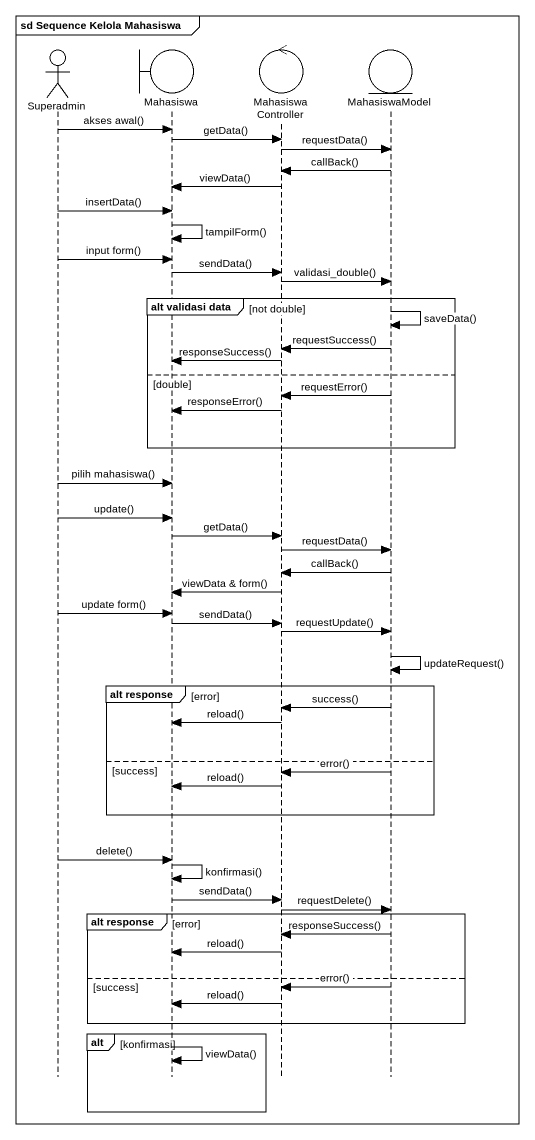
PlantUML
@startuml
mainframe sd Sequence Kelola Mahasiswa
hide footbox
actor Superadmin
boundary Mahasiswa
control MahasiswaController
entity MahasiswaModel

Superadmin -> Mahasiswa : akses awal()
Mahasiswa -> MahasiswaController : getData()
MahasiswaController -> MahasiswaModel : requestData()
MahasiswaModel -> MahasiswaController : callBack()
MahasiswaController -> Mahasiswa : viewData()
Superadmin -> Mahasiswa : insertData()
Mahasiswa -> Mahasiswa : tampilForm()
Superadmin -> Mahasiswa : input form()
Mahasiswa -> MahasiswaController : sendData()
MahasiswaController -> MahasiswaModel : validasi_double()
group alt validasi data [not double]
  MahasiswaModel -> MahasiswaModel : saveData()
  MahasiswaModel -> MahasiswaController : requestSuccess()
  MahasiswaController -> Mahasiswa : responseSuccess()
else double
  MahasiswaModel -> MahasiswaController : requestError()
  MahasiswaController -> Mahasiswa : responseError()
end
Superadmin -> Mahasiswa : pilih mahasiswa()
Superadmin -> Mahasiswa : update()
Mahasiswa -> MahasiswaController : getData()
MahasiswaController -> MahasiswaModel : requestData()
MahasiswaModel -> MahasiswaController : callBack()
MahasiswaController -> Mahasiswa : viewData & form()
Superadmin -> Mahasiswa : update form()
Mahasiswa -> MahasiswaController : sendData()
MahasiswaController -> MahasiswaModel : requestUpdate()
MahasiswaModel -> MahasiswaModel : updateRequest()
group alt response [error]
  MahasiswaModel -> MahasiswaController : success()
  MahasiswaController -> Mahasiswa : reload()
else success
  MahasiswaModel -> MahasiswaController : error()
  MahasiswaController -> Mahasiswa : reload()
end
Superadmin -> Mahasiswa : delete()
Mahasiswa -> Mahasiswa : konfirmasi()
Mahasiswa -> MahasiswaController : sendData()
MahasiswaController -> MahasiswaModel : requestDelete()
group alt response [error]
  MahasiswaModel -> MahasiswaController : responseSuccess()
  MahasiswaController -> Mahasiswa : reload()
else success
  MahasiswaModel -> MahasiswaController : error()
  MahasiswaController -> Mahasiswa : reload()
end
alt konfirmasi
  Mahasiswa -> Mahasiswa : viewData()
end
@enduml
